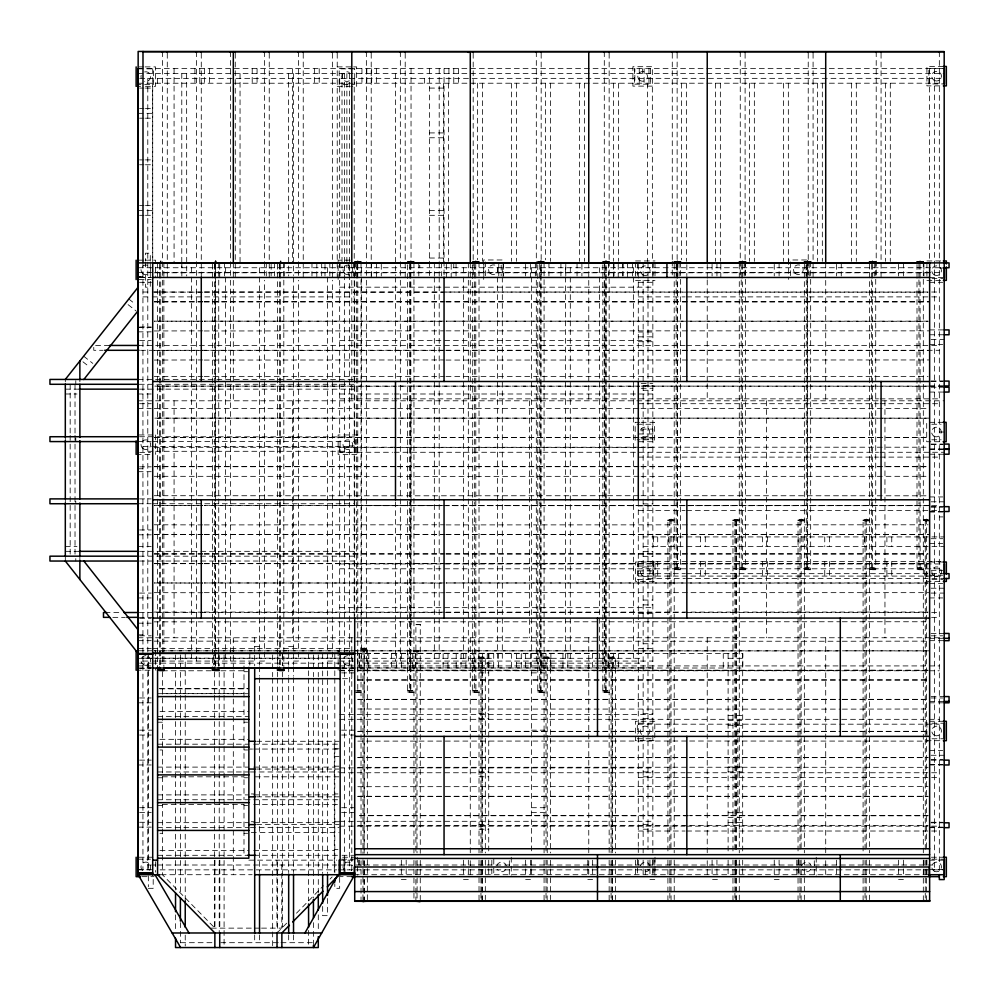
<?xml version="1.0" encoding="UTF-8"?>
<svg xmlns="http://www.w3.org/2000/svg" width="999" height="999" viewBox="0 0 999 999"><rect width="100%" height="100%" fill="white"/><g stroke="black" fill="none" stroke-linecap="round" stroke-linejoin="round"><path stroke-width="0.75" stroke-dasharray="5 3.75" d="M277.023 932.979L286.75 923.088M296.478 913.198L323.501 885.713M329.995 879.108L332.155 876.91M943.356 66.446L926.922 66.446L926.922 85.877L943.356 85.877M139.123 66.896L143.606 66.896M145.105 66.896L155.557 66.896L155.557 86.326L142.108 86.326M337.225 66.896L352.172 66.896M353.658 66.896L356.655 66.896L356.655 86.326L350.674 86.326M944.405 68.394L928.858 68.394L928.858 83.928L944.405 83.928M138.074 68.631L944.192 68.631M138.074 68.844L153.609 68.844L153.609 84.378L138.074 84.378M138.074 73.489L944.192 73.489M139.71 78.372L942.631 78.347M138.149 83.229L944.192 83.204M652.335 86.114L632.904 86.114L632.904 66.696L652.335 66.696L652.372 261.351M136.139 86.326L140.622 86.326M337.225 86.326L349.175 86.326M139.598 88.087L143.968 88.087M145.429 88.087L152.71 88.087M429.483 88.087L444.056 88.087M139.598 108.479L143.968 108.479M145.429 108.479L152.71 108.479M138.149 113.337L152.71 113.337M139.598 118.194L143.968 118.194M145.429 118.194L152.71 118.194M429.483 132.917L444.056 132.917M429.483 137.775L444.056 137.775M139.598 159.902L143.968 159.902M145.429 159.902L152.71 159.902M139.598 164.76L143.968 164.76M145.429 164.76L152.71 164.76M139.598 205.594L143.968 205.594M145.429 205.594L152.71 205.594M138.149 210.452L152.71 210.452M429.483 210.452L444.056 210.452M139.598 215.309L143.968 215.309M145.429 215.309L152.71 215.309M429.483 215.309L444.056 215.309M429.483 258.042L444.056 258.042M806.58 259.977L788.661 259.977L788.661 279.408M139.123 260.165L143.606 260.165M145.105 260.165L155.557 260.165L155.557 276.598M350.087 260.165L338.137 260.165L338.137 279.583M635.576 260.951L654.994 260.951M926.922 260.951L943.356 260.951M138.149 267.744L944.192 267.744M939.335 268.007L944.192 268.007M138.149 272.602L942.981 272.64M154.271 272.789L929.632 272.789M139.361 277.46L152.647 277.46M929.632 277.46L942.981 277.46M139.635 277.635L150.512 277.635M931.967 278.434L942.844 278.434M139.123 279.583L151.074 279.583M635.576 280.369L654.994 280.369M926.922 280.369L943.356 280.369M139.598 282.317L151.498 282.317M638.286 282.317L652.846 282.317M929.632 282.317L942.731 282.317M339.66 287.175L652.846 287.175M142.932 292.033L150.699 292.033M152.26 292.033L685.077 292.033M686.638 292.033L939.335 292.033M154.271 292.07L202.635 292.183M204.196 292.07L444.443 292.183M446.004 292.07L928.071 292.183M142.932 296.89L150.699 296.89M152.26 296.89L354.22 296.89M638.286 296.89L685.077 296.89M686.638 296.89L939.335 296.89M154.271 301.773L202.635 301.773M204.196 301.773L444.443 301.773M446.004 301.773L929.632 301.773M154.271 301.885L202.635 301.885M204.196 301.885L444.443 301.885M446.004 301.885L929.632 301.885M139.598 326.985L151.249 326.985M138.149 327.472L151.249 327.472M929.632 329.907L942.731 329.907M154.271 330.969L202.635 330.856M204.196 330.969L444.443 330.856M446.004 330.856L929.632 330.856M138.149 331.843L151.249 331.843M638.286 332.005L652.846 332.005M929.632 334.765L944.192 334.765M638.286 336.85L652.846 336.85M931.08 339.61L944.192 339.61M139.598 340.584L151.249 340.584M339.66 340.584L652.846 340.584M638.286 341.708L652.846 341.708M929.632 344.468L942.731 344.468M109.366 345.442L93.769 345.442L93.769 350.299L103.134 350.299M138.149 345.442L685.077 345.442M686.638 345.442L939.335 345.442M140.559 350.299L444.443 350.249M446.004 350.249L939.335 350.299M154.271 350.362L202.635 350.362M204.196 350.362L444.443 350.362M446.004 350.362L928.071 350.362M154.271 360.065L202.635 359.952M204.196 360.065L444.443 359.952M446.004 360.065L929.632 359.952M154.271 376.423L202.635 376.536M204.196 376.423L444.443 376.536M446.004 376.423L928.071 376.536M138.074 379.433L354.22 379.433M931.08 380.944L942.731 380.944M931.08 381.468L942.731 381.468M641.196 383.416L652.846 383.416M139.286 384.29L354.22 384.29M643.144 385.414L652.846 385.414M929.632 385.801L942.731 385.801M929.632 386.126L641.008 386.126L928.071 386.238M929.632 386.326L942.731 386.326M931.08 387.2L942.731 387.2M641.196 388.274L652.846 388.274M65.31 389.148L79.87 389.148M139.535 389.148L354.22 389.148M643.144 390.272L652.846 390.272M929.632 392.058L942.731 392.058M65.31 393.993L76.96 393.993M138.074 393.993L151.186 393.993M339.66 393.993L392.632 393.993M394.193 393.993L652.846 393.993M339.66 398.851L392.632 398.851M394.193 398.851L878.508 398.851M880.069 398.851L939.335 398.851M138.074 400.799L944.192 400.799M139.598 403.708L151.249 403.708M638.286 403.708L878.508 403.708M880.069 403.708L939.335 403.708M138.149 408.566L151.249 408.566M154.271 408.541L396.079 408.429M397.639 408.429L639.46 408.541M641.008 408.429L928.071 408.541M929.632 418.131L641.008 418.131L928.071 418.231M639.647 422.315L635.164 422.315L635.164 441.733M641.146 422.315L654.582 422.315L654.582 441.733L638.149 441.733M943.143 422.315L926.71 422.315L926.71 441.733L941.657 441.733M637.112 424.25L652.647 424.25L652.647 439.785L637.112 439.785M931.767 424.25L941.083 424.25M641.196 429.108L652.846 429.108M640.709 430.769L643.144 430.769M939.335 432.018L944.192 432.018M638.286 433.966L652.846 433.966M139.123 434.965L154.058 434.965M139.535 436.725L355.619 436.913L355.619 452.447L340.072 452.447L340.072 436.913M154.271 437.525L396.079 437.525M397.639 437.525L639.46 437.525M641.008 437.525L928.071 437.525M154.271 437.624L396.079 437.624M397.639 437.624L639.46 437.624M641.008 437.624L928.071 437.624M641.196 438.823L652.846 438.823M931.767 439.785L941.083 439.785M138.074 441.583L151.186 441.583M152.298 441.583L354.22 441.583M931.08 444.068L942.731 444.068M931.08 444.455L942.731 444.455M349.363 445.929L354.22 445.929M142.932 446.441L349.363 446.441M154.271 447.327L396.079 447.215M397.639 447.327L639.46 447.215M641.008 447.215L929.632 447.215M392.632 447.415L339.66 447.415L339.66 497.914M394.193 447.415L652.846 447.415M929.632 448.926L942.731 448.926M929.632 449.3L942.731 449.35M147.79 451.298L153.983 451.298M155.532 451.298L344.518 451.298M339.66 452.272L392.632 452.272M394.193 452.272L878.508 452.272M880.069 452.272L944.192 452.272M139.635 452.447L150.512 452.447M136.139 454.383L151.074 454.383M929.632 454.208L942.731 454.208M638.286 457.117L878.508 457.117M880.069 457.117L939.335 457.117M154.271 466.608L396.079 466.608M397.639 466.608L639.46 466.608M641.008 466.608L928.071 466.608M139.598 466.833L151.249 466.833M154.271 466.72L396.079 466.72M397.639 466.72L639.46 466.72M641.008 466.72L928.071 466.72M139.286 468.781L142.932 468.781M138.149 471.69L151.249 471.69M154.271 476.311L396.079 476.411M397.639 476.411L639.46 476.311M641.008 476.411L929.632 476.311M154.271 495.704L396.079 495.804M397.639 495.804L639.46 495.704M641.008 495.704L928.071 495.804M929.632 496.94L942.731 496.94M139.535 498.888L151.186 498.888M931.08 501.798L944.192 501.798M138.074 503.733L151.186 503.733M152.298 503.733L354.22 503.733M643.144 503.896L652.846 503.896M929.632 505.394L446.004 505.394L928.071 505.506M339.66 505.681L685.077 505.681M686.638 505.681L939.335 505.681M638.286 505.831L652.846 505.831M931.08 506.655L944.192 506.655M931.08 507.192L942.731 507.192M638.286 510.539L685.077 510.539M686.638 510.539L939.335 510.539M929.632 511.513L942.731 511.513M929.632 512.05L942.731 512.05M939.335 516.908L942.981 516.908M671.066 519.005L670.966 849.55M801.198 519.005L801.098 849.55M866.258 519.005L866.258 849.55M926.373 519.005L926.373 849.55M674.213 519.755L667.906 519.755L667.906 852.784M739.285 519.755L732.966 519.755L732.966 852.784M804.345 519.755L798.039 519.755L798.039 852.784M869.417 519.755L863.099 519.755L863.099 852.784M923.313 519.755L929.632 519.755M667.906 520.017L674.213 520.017M732.966 520.017L739.285 520.017M798.039 520.017L804.345 520.017M863.099 520.017L869.417 520.017M923.313 520.017L929.632 520.017M667.906 520.367L674.213 520.367M732.966 520.367L739.285 520.367M798.039 520.367L804.345 520.367M863.099 520.367L869.417 520.367M923.313 520.367L929.632 520.367M667.906 520.629L674.213 520.629M732.966 520.629L739.285 520.629M798.039 520.629L804.345 520.629M863.099 520.629L869.417 520.629M923.313 520.629L929.632 520.629M669.842 520.891L674.213 520.891M734.914 520.891L739.285 520.891M799.974 520.891L804.345 520.891M865.047 520.891L869.417 520.891M925.261 520.891L929.632 520.891M154.271 524.787L202.635 524.9M204.196 524.9L444.443 524.787M446.004 524.9L928.071 524.787M139.598 529.957L151.249 529.957M154.271 534.477L202.635 534.477M204.196 534.477L444.443 534.477M446.004 534.477L929.632 534.477M154.271 534.59L202.635 534.59M204.196 534.59L444.443 534.59M446.004 534.59L928.071 534.59M138.149 534.815L151.249 534.815M643.144 536.913L944.192 536.913M931.08 538.698L942.731 538.698M929.632 543.556L942.731 543.556M65.31 546.465L76.96 546.465M138.074 546.465L151.186 546.465M643.144 546.628L944.192 546.628M65.31 551.323L79.87 551.323M139.535 551.323L354.22 551.323M643.144 551.473L652.846 551.473M154.271 553.871L202.635 553.871M204.196 553.871L444.443 553.871M446.004 553.871L928.071 553.871M154.271 553.983L202.635 553.983M204.196 553.983L444.443 553.983M446.004 553.983L928.071 553.983M139.286 556.181L354.22 556.181M643.144 556.331L652.846 556.331M139.535 561.038L354.22 561.038M638.286 561.525L944.192 561.525M943.356 562.012L926.922 562.012L926.922 581.43L943.356 581.43M154.271 563.573L202.635 563.573M204.196 563.573L444.443 563.573M446.004 563.573L929.632 563.573M154.271 563.686L202.635 563.686M204.196 563.686L444.443 563.686M446.004 563.686L928.071 563.686M339.66 563.948L688.473 563.948M690.034 563.948L944.405 563.948M638.286 566.046L652.846 566.046M674.213 567.857L680.531 567.857M739.285 567.857L745.591 567.857M804.345 567.857L810.664 567.857M869.417 567.857L875.723 567.857M917.007 567.857L923.313 567.857M674.213 568.106L680.531 568.106M739.285 568.106L745.591 568.106M804.345 568.106L810.664 568.106M869.417 568.106L875.723 568.106M917.007 568.106L923.313 568.106M339.66 568.806L939.335 568.806M674.213 569.243L680.531 569.243M739.285 569.243L745.591 569.243M804.345 569.243L810.664 569.243M869.417 569.243L875.723 569.243M917.007 569.243L923.313 569.243M674.213 569.48L680.531 569.48M739.285 569.48L745.591 569.48M804.345 569.48L810.664 569.48M869.417 569.48L875.723 569.48M923.313 569.48L917.007 569.48L917.007 264.061M923.313 569.73L918.943 569.73L918.943 502.534M931.08 570.317L942.731 570.317M638.286 570.904L652.846 570.904M638.286 573.663L685.364 573.663M686.638 573.663L942.731 573.663M929.632 575.174L942.731 575.174M638.286 576.086L944.192 576.086M648.001 578.521L685.364 578.521M686.925 578.521L942.731 578.521M931.967 579.482L942.844 579.482M929.632 583.379L942.731 583.379M931.08 588.224L944.192 588.224M154.271 592.657L202.635 592.769M204.196 592.657L444.443 592.769M446.004 592.657L929.632 592.657M139.598 593.081L151.249 593.081M931.08 593.081L944.192 593.081M138.149 597.939L151.249 597.939M929.632 597.939L942.731 597.939M643.144 600.037L652.846 600.037M643.144 604.894L652.846 604.894M339.66 607.654L652.846 607.654M154.271 612.05L202.635 612.162M204.196 612.05L444.443 612.162M446.004 612.162L928.071 612.05M105.045 612.512L120.617 612.512M139.311 612.512L685.077 612.512M686.638 612.512L939.335 612.512M638.286 613.386L652.846 613.386M112.837 617.357L125.287 617.357M139.311 617.357L151.761 617.357M931.543 617.357L939.335 617.357M139.598 618.319L151.249 618.319M154.271 621.853L840.708 621.753M842.257 621.753L929.632 621.753M138.149 623.176L151.249 623.176M415.896 624.687L420.267 624.687M931.08 633.441L942.731 633.441M138.074 634.84L142.932 634.84M139.598 635.814L151.249 635.814M931.08 635.814L942.731 635.814M138.074 637.762L944.192 637.762M929.632 638.299L942.731 638.299M138.149 640.671L151.249 640.671M929.632 640.671L942.731 640.671M154.271 641.146L840.708 641.246M842.257 641.246L928.071 641.146M643.144 643.743L652.846 643.743M254.683 646.503L259.54 646.503M293.531 646.503L288.674 646.503L288.674 651.173M361.026 648.276L367.332 648.276L367.332 853.533M138.149 648.588L151.249 648.588M152.26 648.438L352.672 648.438M361.026 648.551L367.332 648.551M638.286 648.588L652.846 648.588M361.026 649.25L367.332 649.25M361.026 649.512L367.332 649.512M362.962 649.787L367.332 649.787M417.008 650.199L417.008 852.884M413.948 650.599L420.267 650.599M139.123 650.774L154.058 650.774M929.632 650.836L842.257 650.836L928.071 650.948M413.948 651.548L420.267 651.548M413.948 651.81L420.267 651.81M356.93 653.309L652.846 653.309M356.655 653.446L742.806 653.446L742.806 668.019L341.396 668.019M547.24 656.743L547.24 852.771M479.021 657.13L485.327 657.13L485.327 852.971M544.08 657.13L550.399 657.13L550.399 852.971M609.153 657.13L615.459 657.13L615.459 852.971M479.021 657.392L485.327 657.392M544.08 657.392L550.399 657.392M609.153 657.392L615.459 657.392M142.932 658.154L349.363 658.154M479.021 658.054L485.327 658.054M544.08 658.054L550.399 658.054M609.153 658.054L615.459 658.054M138.149 658.304L353.259 658.304M363.936 658.304L493.693 658.304M516.408 658.304L598.438 658.304M599.65 658.304L643.144 658.304M728.109 658.304L742.682 658.304M480.956 658.578L485.327 658.578M546.028 658.578L550.399 658.578M611.088 658.578L615.459 658.578M142.932 661.063L150.687 661.063M152.248 661.063L254.683 661.063M259.54 661.063L264.398 661.063L264.398 280.232M293.531 661.063L298.389 661.063L298.389 280.232M327.522 661.063L332.367 661.063L332.367 280.232M339.66 661.063L595.204 661.063M596.753 661.063L652.846 661.063M139.598 663.161L151.249 663.161M152.135 663.161L352.772 663.161M363.936 663.161L493.693 663.161M516.408 663.161L598.438 663.161M599.65 663.161L643.144 663.161M138.074 665.921L150.687 665.921M339.66 665.921L595.204 665.921M596.753 665.921L939.335 665.921M147.79 667.856L152.647 667.856M339.66 667.856L652.846 667.881M138.149 668.019L151.249 668.019M139.635 668.256L150.512 668.256M341.633 668.256L354.058 668.256M136.139 670.192L151.074 670.192M339.623 670.192L353.072 670.192M162.425 670.779L211.676 670.779M220.916 670.779L243.993 670.779M339.66 670.779L595.204 670.779M596.753 670.779L939.335 670.779M243.993 671.703L247.64 671.703M341.596 672.876L354.707 672.876M479.021 672.876L488.723 672.876M531.456 672.876L546.028 672.876M342.545 678.696L351.798 678.696M357.829 679.932L840.821 679.932M842.382 679.932L928.071 679.932M357.829 680.032L840.821 680.032M842.382 680.032L928.071 680.032M159.116 688.648L247.64 688.648M159.99 688.835L248.851 688.835M357.23 690.596L361.026 690.596M407.642 690.596L413.948 690.596M472.702 690.596L479.021 690.596M537.774 690.596L544.08 690.596M602.834 690.596L609.153 690.596M354.707 690.846L361.026 690.846M407.642 690.846L413.948 690.846M472.702 690.846L479.021 690.846M537.774 690.846L544.08 690.846M602.834 690.846L609.153 690.846M357.23 691.982L361.026 691.982M407.642 691.982L413.948 691.982M472.702 691.982L479.021 691.982M537.774 691.982L544.08 691.982M602.834 691.982L609.153 691.982M354.707 692.232L361.026 692.232M413.948 692.232L407.642 692.232L407.642 264.098M479.021 692.232L472.702 692.232L472.702 264.098M544.08 692.232L537.774 692.232L537.774 264.098M609.153 692.232L602.834 692.232L602.834 264.098M356.655 692.469L361.026 692.469M413.948 692.469L409.578 692.469L409.578 502.385M479.021 692.469L474.65 692.469L474.65 502.385M544.08 692.469L539.71 692.469L539.71 502.385M609.153 692.469L604.782 692.469L604.782 502.385M162.425 693.506L243.993 693.506M157.567 693.693L248.851 693.693M931.08 696.565L942.731 696.565M139.598 697.964L151.249 697.964M931.08 697.964L942.731 697.964M357.829 699.325L840.821 699.325M842.382 699.325L928.071 699.325M357.829 699.425L840.821 699.425M842.382 699.425L928.071 699.425M929.632 701.423L942.731 701.423M138.149 702.821L151.249 702.821M929.632 702.821L942.731 702.821M357.829 709.015L840.821 709.128M842.382 709.128L928.071 709.015M159.99 711.563L248.851 711.563M479.021 713.661L488.723 713.661M643.144 713.661L652.846 713.661M339.66 714.472L595.204 714.472M596.753 714.472L652.846 714.472M728.109 715.596L742.682 715.596M157.567 716.42L248.851 716.42M479.021 718.518L488.723 718.518M643.144 718.518L652.846 718.518M339.66 719.33L595.204 719.33M596.753 719.33L939.335 719.33M728.109 720.454L742.682 720.454M943.356 721.278L926.922 721.278L926.922 740.696L943.356 740.696M157.567 722.202L162.425 722.202M243.993 722.202L247.64 722.202M652.846 723.214L637.312 723.214L637.312 734.09M931.967 723.214L944.405 723.214M638.286 724.188L939.335 724.188M728.109 725.311L742.682 725.311M139.598 730.169L152.71 730.169M341.596 730.169L354.707 730.169M531.456 730.169L546.028 730.169M357.829 731.318L840.821 731.318M842.382 731.318L928.071 731.318M357.829 731.43L840.821 731.43M842.382 731.43L928.071 731.43M139.598 735.027L151.249 735.027M341.596 735.027L353.733 735.027M637.312 738.761L652.846 738.761M931.967 738.761L942.844 738.761M159.99 739.335L248.851 739.335M357.829 741.121L688.136 741.021M689.685 741.021L928.071 741.121M256.643 741.283L339.173 741.283M157.567 744.193L248.851 744.193M253.709 744.193L337.962 744.193M334.315 748.825L339.173 748.825M248.851 749.05L252.497 749.05M253.709 749.05L337.962 749.05M159.99 749.974L162.425 749.974M243.993 749.974L247.64 749.974M929.632 750.411L942.731 750.411M931.08 755.269L944.192 755.269M334.315 756.38L339.173 756.38M357.829 757.542L688.136 757.542M689.685 757.542L928.071 757.542M357.829 757.654L688.136 757.654M689.685 757.654L928.071 757.654M931.08 759.69L942.731 759.69M139.598 760.127L151.249 760.127M931.08 760.127L944.192 760.127M929.632 764.547L942.731 764.547M138.149 764.972L151.249 764.972M929.632 764.972L942.731 764.972M334.315 766.183L339.173 766.183M157.567 767.107L248.851 767.107M253.709 767.107L334.315 767.107M728.109 767.02L742.682 767.02M357.829 767.344L688.136 767.244M689.685 767.244L928.071 767.344M339.66 767.894L652.846 767.894M256.643 769.055L339.173 769.055M157.567 771.965L248.851 771.965M250.412 771.965L339.173 771.965M479.021 771.927L488.723 771.927M643.144 771.927L652.846 771.927M728.109 771.877L742.682 771.877M339.66 772.751L685.077 772.751M686.638 772.751L939.335 772.751M479.021 776.785L488.723 776.785M643.144 776.785L652.846 776.785M162.425 776.822L243.993 776.822M255.257 776.822L339.173 776.822M638.286 777.597L685.077 777.597M686.638 777.597L939.335 777.597M157.567 777.759L162.425 777.759M243.993 777.759L247.64 777.759M357.829 786.7L688.136 786.588M689.685 786.7L928.071 786.588M251.286 793.955L253.709 793.955M334.315 793.955L337.962 793.955M157.567 794.892L248.851 794.892M253.709 794.892L334.315 794.892M357.829 796.278L688.136 796.278M689.685 796.278L928.071 796.278M357.829 796.39L688.136 796.39M689.685 796.39L928.071 796.39M256.643 796.827L339.173 796.827M157.567 799.749L339.173 799.749M162.425 804.595L243.993 804.595M253.709 804.595L339.173 804.595M157.567 805.531L162.425 805.531M243.993 805.531L247.64 805.531M139.598 807.704L152.71 807.704M341.596 807.704L354.707 807.704M531.456 807.704L546.028 807.704M139.598 812.562L151.249 812.562M341.596 812.562L353.733 812.562M531.456 812.562L546.028 812.562M728.109 812.711L742.682 812.711M728.109 817.569L742.682 817.569M339.66 821.303L652.846 821.303M251.286 821.727L253.709 821.727M334.315 821.727L339.173 821.727M139.598 822.277L151.249 822.277M931.08 822.277L942.731 822.277M728.109 822.427L742.682 822.427M157.567 822.664L248.851 822.664M253.709 822.664L334.315 822.664M931.08 822.814L942.731 822.814M479.021 824.375L488.723 824.375M643.144 824.375L652.846 824.375M256.643 824.6L339.173 824.6M357.829 825.374L688.136 825.486M689.685 825.486L928.071 825.374M339.66 826.161L685.077 826.161M686.638 826.161L939.335 826.161M138.149 827.135L151.249 827.135M929.632 827.135L942.731 827.135M157.567 827.522L248.851 827.522M250.412 827.522L339.173 827.522M929.632 827.671L942.731 827.671M479.021 829.22L488.723 829.22M643.144 829.22L652.846 829.22M638.286 831.018L685.077 831.018M686.638 831.018L939.335 831.018M251.286 832.379L339.173 832.379M159.99 833.303L162.425 833.303M243.993 833.303L247.64 833.303M334.315 849.512L337.962 849.512M159.99 850.436L248.851 850.436M253.709 850.436L334.315 850.436M157.567 855.294L248.851 855.294M253.709 855.294L339.173 855.294M342.083 855.294L353.733 855.294M139.123 857.229L154.058 857.229M342.62 857.229L356.056 857.229M931.405 857.229L943.356 857.229M138.074 859.177L150.512 859.177M341.633 859.177L354.058 859.177M931.967 859.177L942.844 859.177M248.851 860.151L336.738 860.151M339.173 860.151L354.707 860.151M929.632 860.151L944.192 860.151M147.79 865.009L151.436 865.009M152.647 865.009L155.757 865.009M157.318 865.009L336.763 865.009M338.311 865.009L643.144 865.009M648.001 865.009L934.477 865.009M138.149 869.617L151.249 869.617M929.632 869.617L942.731 869.617M138.074 869.854L151.249 869.854M160.09 869.854L336.763 869.854M338.311 869.854L944.192 869.854M161.114 874.712L252.135 874.712M354.22 874.712L929.632 874.712M142.108 876.66L154.058 876.66M338.137 876.66L351.573 876.66M401.323 879.57L406.181 879.57M463.474 879.57L468.331 879.57M525.636 879.57L530.481 879.57M587.787 879.57L592.644 879.57M649.937 879.57L654.795 879.57M712.574 879.57L717.432 879.57M774.25 879.57L779.095 879.57M898.551 879.57L903.408 879.57M148.339 888.311L153.197 888.311L153.197 875.861M211.301 928.133L259.965 928.133M261.526 928.133L281.793 928.133L281.793 860.151M180.632 942.694L213.062 942.694M220.779 942.694L279.458 942.694M281.006 942.694L313.436 942.694M128.796 299.013L135.664 304.433M128.072 304.633L136.076 310.951M83.666 356.181L92.807 363.399M82.942 361.8L89.81 367.207M939.335 51.698L939.335 874.712M934.477 68.631L934.477 568.806M934.477 573.663L934.477 869.854M929.632 68.631L929.632 83.204M929.619 78.347L929.619 262.899M926.922 262.45L926.922 278.883M926.922 860.226L926.922 875.161M926.473 860.114L926.473 868.256M926.373 869.467L926.473 900.648M925.261 520.629L925.261 852.859M925.261 860.389L925.261 891.82M925.261 893.118L925.261 901.173M924.774 536.913L924.774 546.628M924.774 561.525L924.774 576.086M923.913 264.348L923.913 276.011M923.913 860.151L923.913 874.712M923.313 261.813L923.313 852.784M923.313 860.127L923.313 868.331M923.313 869.48L923.313 900.648M920.067 264.36L920.154 501.123M920.067 502.26L920.154 569.243M918.943 264.298L918.943 278.559M918.943 279.87L918.943 501.211M903.408 262.899L903.408 276.011M903.408 860.151L903.408 874.712M898.551 264.348L898.551 276.011M898.551 860.151L898.551 874.712M891.757 536.913L891.757 546.628M891.757 561.525L891.757 576.086M890.309 83.204L890.309 261.351M886.9 536.913L886.9 546.628M886.9 561.525L886.9 576.086M885.451 83.204L885.451 261.351M884.952 400.799L884.952 637.762M881.068 53.259L881.068 276.698M876.21 51.698L876.21 259.802M876.21 261.189L876.21 276.698M875.723 261.813L875.723 569.73L871.353 569.73L871.353 502.534M874.275 262.899L874.275 276.011M872.577 264.36L872.577 501.123M872.577 502.26L872.577 569.243M871.353 264.298L871.353 278.559M871.353 279.87L871.353 501.211M869.417 264.061L869.417 852.859M869.417 860.127L869.417 899.612M866.258 860.114L866.158 868.256M866.158 869.467L866.258 900.648M865.047 520.629L865.047 852.859M865.047 860.389L865.047 891.82M865.047 893.118L865.047 901.173M864.61 536.913L864.61 546.628M863.099 860.127L863.099 868.331M863.099 869.48L863.099 900.911M856.318 83.204L856.318 261.351M851.46 83.204L851.46 261.351M841.258 262.899L841.258 276.011M836.4 264.348L836.4 276.011M836.4 860.151L836.4 874.712M829.595 536.913L829.595 546.628M829.595 561.525L829.595 576.086M825.711 262.899L825.711 400.799M825.711 637.762L825.711 852.896M825.711 860.688L825.711 874.712M824.749 536.913L824.749 546.628M824.749 561.525L824.749 576.086M822.327 83.204L822.327 261.351M817.469 83.204L817.469 261.351M816.233 857.229L816.233 864.709M816.233 866.195L816.233 875.161M814.285 860.726L814.285 874.712M813.086 53.259L813.086 276.698M810.664 261.813L810.664 569.73L806.293 569.73L806.293 502.534M809.202 262.899L809.202 276.011M808.228 53.259L808.228 259.802M808.228 261.189L808.228 276.698M806.293 264.298L806.293 278.559M806.293 279.87L806.293 501.211M806.131 265.035L806.131 275.911M804.345 264.061L804.345 852.859M804.345 860.127L804.345 899.612M803.009 536.913L803.009 546.628M801.098 860.114L801.198 868.256M801.198 869.467L801.098 900.648M799.974 520.629L799.974 852.859M799.974 860.389L799.974 891.82M799.974 893.118L799.974 901.173M798.75 859.177L798.75 874.712M798.164 536.913L798.164 546.628M798.039 860.127L798.039 868.331M798.039 869.48L798.039 900.648M796.802 860.226L796.802 875.161M790.596 261.925L790.596 275.911M788.336 83.204L788.336 261.351M783.478 83.204L783.478 261.351M779.095 262.899L779.095 276.011M779.095 860.151L779.095 874.712M774.25 264.348L774.25 276.011M774.25 860.151L774.25 874.712M767.444 536.913L767.444 546.628M767.444 561.525L767.444 576.086M766.47 400.799L766.47 637.762M762.587 536.913L762.587 546.628M762.587 561.525L762.587 576.086M754.345 83.204L754.345 261.351M749.487 83.204L749.487 261.351M745.591 261.813L745.591 569.73L741.221 569.73L741.221 502.534M745.104 53.259L745.104 259.802M745.104 261.189L745.104 276.698M744.143 262.899L744.143 276.011M742.682 653.446L742.682 852.959M742.682 860.151L742.682 874.712M742.444 264.36L742.444 501.123M742.444 502.26L742.344 569.243M741.221 264.298L741.221 278.559M741.221 279.87L741.221 501.211M740.259 51.698L740.259 259.802M740.259 261.189L740.259 276.698M739.285 264.061L739.285 852.859M739.285 860.127L739.285 899.612M737.986 536.913L737.986 546.628M737.824 720.454L737.824 817.569M736.126 849.55L736.126 519.005L736.026 849.55M736.126 860.114L736.126 868.256M736.126 869.467L736.126 900.648M736.026 860.114L736.026 868.256M736.026 869.467L736.026 900.648M735.401 860.151L735.401 874.712M734.914 520.629L734.914 852.859M734.914 860.389L734.914 891.82M734.914 893.118L734.914 901.173M732.966 860.127L732.966 868.331M732.966 869.48L732.966 900.648M728.109 653.446L728.109 852.959M728.109 860.151L728.109 874.712M723.264 653.446L723.264 668.019M720.828 264.348L720.828 277.46M720.354 83.204L720.354 261.351M716.945 262.899L716.945 276.011M716.945 860.151L716.945 874.712M715.496 83.204L715.496 261.351M712.087 264.348L712.087 276.011M712.087 860.151L712.087 874.712M707.23 264.448L707.23 278.384M707.23 279.945L707.23 382.205M707.23 383.753L707.23 400.799M707.23 637.762L707.23 852.896M707.23 860.688L707.23 874.712M705.294 536.913L705.294 546.628M705.294 561.525L705.294 576.086M700.436 536.913L700.436 546.628M700.436 561.525L700.436 576.086M686.837 264.648L686.837 275.649M686.363 83.204L686.363 261.351M681.505 83.204L681.505 259.802M680.531 261.813L680.531 569.73L676.161 569.73L676.161 502.534M679.07 262.899L679.07 276.011M677.372 264.36L677.372 501.123M677.372 502.26L677.372 569.243M677.272 264.36L677.272 501.123M677.272 502.26L677.272 569.243M677.135 53.259L677.135 259.802M677.135 261.189L677.135 276.698M676.648 264.348L676.648 276.011M676.161 264.298L676.161 278.559M676.161 279.87L676.161 501.211M674.213 264.061L674.213 852.859M674.213 860.127L674.213 899.612M673.251 536.913L673.251 546.628M672.277 53.259L672.277 259.802M672.277 261.189L672.277 276.698M671.066 860.114L671.066 868.256M670.966 869.467L671.066 900.648M669.842 520.629L669.842 852.859M669.842 860.389L669.842 891.82M669.842 893.118L669.842 901.173M668.393 536.913L668.393 546.628M667.906 860.127L667.906 868.331M667.906 869.48L667.906 900.648M657.704 536.913L657.704 546.628M657.704 561.525L657.704 576.086M654.994 262.45L654.994 275.899M654.994 857.229L654.994 864.709M654.994 866.195L654.994 875.161M654.795 860.151L654.795 874.712M653.558 536.913L653.558 546.628M653.558 561.525L653.558 576.086M653.059 262.899L653.059 275.324M653.059 563.948L653.059 579.482L637.512 579.482L637.512 563.948M653.059 859.177L653.059 874.712M652.846 262.899L652.846 852.946M652.846 860.151L652.846 874.712M650.386 68.631L650.386 84.166L634.852 84.166L634.852 68.631M649.937 860.151L649.937 874.712M648.963 68.631L648.963 83.204M648.001 262.899L648.001 276.011M648.001 277.11L648.001 849.6M648.001 860.339L648.001 869.854M647.514 83.204L647.514 261.351M645.292 869.854L645.292 874.712M644.105 68.631L644.105 83.204M643.144 262.899L643.144 852.946M643.144 860.151L643.144 874.712M642.619 68.631L642.619 73.489M639.26 68.631L639.26 83.204M638.286 264.348L638.286 380.119M638.286 500.974L638.286 846.328M638.286 847.889L638.286 852.559M638.286 860.151L638.286 865.009M637.512 262.899L637.512 275.324M637.512 859.177L637.512 874.712M635.576 262.45L635.576 278.883M635.576 860.226L635.576 875.161M634.402 68.631L634.402 83.204M633.428 267.744L633.428 275.549M633.428 277.11L633.428 661.063M632.454 262.899L632.454 276.011M627.597 262.899L627.597 277.46M623.076 262.899L623.076 276.011M622.752 262.899L622.752 276.011M618.381 83.204L618.381 261.351M618.381 653.446L618.381 668.019M618.231 264.348L618.231 277.46M615.459 860.226L615.459 899.624M614.01 262.899L614.01 276.011M613.523 83.204L613.523 261.351M613.523 653.446L613.523 668.019M613.374 264.348L613.374 277.46M612.3 852.771L612.3 656.743L612.212 852.771M612.3 860.201L612.3 868.318M612.3 869.542L612.3 900.648M612.212 860.201L612.212 868.318M612.212 869.542L612.212 900.648M611.088 658.316L611.088 852.971M611.088 860.476L611.088 891.845M611.088 893.143L611.088 901.173M609.153 53.259L609.153 259.802M609.153 261.189L609.153 852.884M609.153 860.226L609.153 900.648M608.516 262.899L608.516 276.011M608.666 653.446L608.666 668.019M607.966 653.446L607.966 668.019M604.782 264.298L604.782 501.073M604.295 51.698L604.295 259.802M604.295 261.189L604.295 278.671M604.295 280.232L604.295 661.063M603.109 653.446L603.109 668.019M599.437 267.744L599.437 275.549M599.437 277.11L599.437 661.063M592.582 653.446L592.582 668.019M592.644 860.151L592.644 874.712M588.761 262.899L588.761 400.799M588.761 637.762L588.761 852.896M588.761 860.688L588.761 874.712M587.787 860.151L587.787 874.712M584.39 83.204L584.39 261.351M581.905 264.348L581.905 276.011M579.532 83.204L579.532 261.351M577.047 262.899L577.047 276.011M570.304 267.744L570.304 275.549M570.304 277.11L570.304 661.063M567.819 653.446L567.819 668.019M565.784 264.348L565.784 276.011M565.446 267.744L565.446 275.549M565.446 277.11L565.446 661.063M562.961 653.446L562.961 668.019M560.926 262.899L560.926 276.011M550.886 653.446L550.886 668.019M550.399 83.204L550.399 261.351M550.399 860.226L550.399 899.624M548.938 262.899L548.938 276.011M547.14 860.201L547.24 868.318M547.24 869.542L547.14 900.648M546.028 653.446L546.028 852.971M546.028 860.151L546.028 891.845M546.028 893.143L546.028 901.173M545.554 83.204L545.554 259.802M544.08 262.138L544.08 852.884M544.08 860.226L544.08 900.648M542.907 653.446L542.907 668.019M541.171 53.259L541.171 259.802M541.171 261.189L541.171 276.698M541.171 653.446L541.171 668.019M539.71 264.298L539.71 501.073M538.049 653.446L538.049 668.019M536.313 51.698L536.313 278.671M536.313 280.232L536.313 661.063M535.339 262.899L535.339 276.011M531.456 267.744L531.456 275.549M531.456 277.11L531.456 852.896M531.456 860.151L531.456 874.712M530.481 264.348L530.481 277.46M530.481 653.446L530.481 668.019M530.481 860.151L530.481 874.712M529.52 400.799L529.52 637.762M525.636 264.348L525.636 276.011M525.636 653.446L525.636 668.019M525.636 860.151L525.636 874.712M521.266 653.446L521.266 668.019M516.408 83.204L516.408 261.351M516.408 653.446L516.408 668.019M511.563 83.204L511.563 261.351M511.55 653.446L511.55 668.019M511.263 857.229L511.263 864.709M511.263 866.195L511.263 875.161M509.315 860.726L509.315 874.712M503.633 264.348L503.633 276.011M503.109 276.411L503.109 259.977L483.691 259.977L483.691 279.408M502.322 267.744L502.322 275.549M502.322 277.11L502.322 661.063M501.173 265.035L501.173 275.911M498.776 262.899L498.776 276.011M498.551 653.446L498.551 668.019M497.465 267.744L497.465 275.549M497.465 277.11L497.465 661.063M493.693 653.446L493.693 668.019M493.781 859.177L493.781 874.712M491.833 860.226L491.833 875.161M488.836 653.446L488.836 668.019M488.723 653.446L488.723 852.896M488.723 860.151L488.723 874.712M487.275 653.446L487.275 668.019M485.626 261.925L485.626 275.911M485.327 860.226L485.327 899.624M483.866 262.899L483.866 276.011M482.43 83.204L482.43 261.351M482.417 653.446L482.417 668.019M482.167 852.771L482.167 656.743L482.08 852.771M482.167 860.201L482.167 868.318M482.167 869.542L482.167 900.648M482.08 860.201L482.08 868.318M482.08 869.542L482.08 900.648M480.956 658.316L480.956 852.971M480.956 860.476L480.956 891.845M480.956 893.143L480.956 901.173M479.021 262.138L479.021 852.896M479.021 860.151L479.021 900.911M478.808 653.446L478.808 668.019M477.572 83.204L477.572 259.802M475.761 264.36L475.861 691.982M474.65 264.298L474.65 501.073M473.951 653.446L473.951 668.019M473.189 53.259L473.189 259.802M473.189 261.189L473.189 277.46M470.279 262.899L470.279 400.799M470.279 637.762L470.279 852.896M470.279 860.688L470.279 874.712M468.331 262.899L468.331 278.671M468.331 280.232L468.331 661.063M468.331 860.151L468.331 874.712M465.909 653.446L465.909 668.019M463.474 267.744L463.474 275.549M463.474 277.11L463.474 661.063M463.474 860.151L463.474 874.712M461.051 653.446L461.051 668.019M458.616 68.631L458.616 83.204M456.193 653.446L456.193 668.019M456.043 262.899L456.043 276.011M453.771 68.631L453.771 83.204M453.771 262.899L453.771 267.744M451.186 264.348L451.186 277.46M448.913 68.631L448.913 83.204M448.439 83.204L448.439 261.351M448.002 653.446L448.002 668.019M446.328 264.348L446.328 277.46M444.056 68.631L444.056 277.46M443.581 83.204L443.581 261.351M443.144 653.446L443.144 668.019M441.483 262.899L441.483 276.011M439.198 68.669L439.198 261.338M439.198 262.899L439.198 276.011M439.198 277.11L439.198 661.063M434.34 262.899L434.34 276.011M434.34 277.11L434.34 661.063M429.483 68.744L429.483 261.351M429.483 261.888L429.483 277.46M424.637 78.372L424.637 83.229M420.267 853.271L420.267 624.387L415.896 624.387L415.896 853.271M420.267 860.389L420.267 899.662M419.78 265.322L419.78 267.744M418.806 262.899L418.806 276.011M417.107 860.376L417.107 891.857M417.008 893.106L417.107 900.911M415.896 860.751L415.896 878.146M415.896 879.407L415.896 901.473M415.347 653.446L415.347 668.019M413.948 262.138L413.948 853.009M413.948 860.389L413.948 891.882M413.948 893.118L413.948 901.173M412.774 653.446L412.774 668.019M411.039 68.669L411.039 262.899M411.039 400.799L411.039 637.762M410.789 264.36L410.789 691.982M410.701 264.36L410.701 691.982M410.502 653.446L410.502 668.019M409.578 264.298L409.578 501.073M407.917 653.446L407.917 668.019M406.181 860.151L406.181 874.712M405.207 53.259L405.207 276.698M401.436 653.446L401.436 668.019M401.323 860.151L401.323 874.712M400.349 51.698L400.349 278.671M400.349 280.232L400.349 661.063M396.578 653.446L396.578 668.019M395.429 73.526L395.492 275.549M395.492 277.11L395.492 380.119M395.492 501.86L395.492 661.063M391.608 653.446L391.608 668.019M381.268 264.348L381.268 276.011M376.523 68.669L376.523 83.229M376.411 262.899L376.411 277.46M371.665 68.669L371.665 83.229M371.553 262.899L371.553 276.011M371.216 53.259L371.216 277.46M368.793 653.446L368.793 668.019M367.332 859.752L367.332 899.662M366.808 68.669L366.808 83.229M366.358 51.698L366.358 278.671M366.358 280.232L366.358 661.063M364.173 853.258L364.173 647.889L364.086 853.258M364.173 860.751L364.173 878.158M364.173 879.42L364.173 901.198M364.086 860.751L364.086 878.158M364.086 879.42L364.086 901.198M362.962 649.512L362.962 736.887M362.962 738.161L362.962 853.533M362.962 859.752L362.962 901.747M361.95 68.669L361.95 83.229M361.513 267.744L361.513 275.549M361.513 277.11L361.513 661.063M361.026 262.138L361.026 853.383M361.026 860.763L361.026 878.208M361.026 879.432L361.026 901.198M359.565 653.446L359.565 668.019M359.565 860.151L359.565 865.009M359.078 653.446L359.078 668.019M358.591 860.151L358.591 865.009M357.767 264.36L357.767 691.982M357.555 264.635L357.555 276.598M357.555 650.774L357.555 670.192M357.555 857.229L357.555 864.709M357.555 866.195L357.555 875.161M356.655 264.298L356.655 501.073M356.655 502.385L356.655 616.221M355.619 262.1L355.619 276.086M354.707 264.098L354.707 616.058M354.22 78.347L354.22 267.744M354.22 272.602L354.22 278.796M354.22 280.344L354.22 617.357M353.733 262.899L353.733 276.011M351.798 262.899L351.798 400.799M351.798 637.762L351.798 873.163M349.363 73.489L349.363 869.854M348.888 264.348L348.888 276.011M346.878 73.526L346.878 267.744M344.992 860.151L344.992 873.263M344.518 73.489L344.518 379.445M344.518 380.756L344.518 441.583M344.518 446.441L344.518 497.914M344.518 499.363L344.518 658.154M344.518 663.011L344.518 869.854M344.031 860.151L344.031 873.263M342.02 73.526L342.02 267.744M340.072 262.1L340.072 276.086M339.66 78.347L339.66 267.744M339.66 272.602L339.66 278.796M339.66 280.344L339.66 382.542M339.66 384.091L339.66 436.725M339.66 499.463L339.66 651.735M339.66 877.422L339.66 888.311L334.802 888.311L334.802 883.64M338.137 650.774L338.137 670.192M337.225 53.259L337.225 276.698M334.802 653.296L334.802 676.635M334.802 678.196L334.802 872.751M334.315 744.193L334.315 874.712M332.367 53.259L332.367 278.671M329.845 262.899L329.845 276.011M327.522 267.744L327.522 275.549M327.522 277.11L327.522 873.513M327.522 898.488L327.522 915.658L322.665 915.658L322.665 904.732M325 264.348L325 276.011M322.665 653.446L322.665 873.513M321.69 262.899L321.69 276.011M319.218 68.669L319.218 83.229M318.294 654.857L318.294 676.648M318.294 678.209L318.294 893.056M318.294 914.859L318.294 931.98M316.833 262.899L316.833 277.46M314.36 68.669L314.36 83.229M313.436 654.857L313.436 676.648M313.436 678.209L313.436 897.726M313.436 922.639L313.436 944.442M311.975 262.899L311.975 276.011M308.579 653.296L308.579 676.648M308.579 678.209L308.579 900.848M308.579 930.431L308.579 945.991M303.234 53.259L303.234 276.698M298.389 51.698L298.389 278.671M293.456 73.526L293.531 275.549M293.531 277.11L293.531 665.209M293.531 666.758L293.531 676.111M293.531 677.672L293.531 872.539M293.531 934.902L293.531 942.694M292.557 68.669L292.557 262.899M292.557 400.799L292.557 637.762M288.599 73.526L288.674 276.011M288.674 652.734L288.674 665.209M288.674 666.758L288.674 676.111M288.674 677.672L288.674 872.539M288.674 934.902L288.674 942.694M284.153 262.899L284.153 276.011M283.816 262.612L283.816 665.858M282.642 653.446L282.642 665.097M282.355 654.857L282.355 665.746M282.355 671.977L282.355 676.648M282.355 678.209L282.355 927.309M280.657 264.36L280.557 501.023M280.557 502.16L280.657 666.058M279.445 264.298L279.445 500.974M279.445 502.297L279.445 665.858M279.295 262.899L279.295 277.46M277.784 654.907L277.784 665.097M277.51 264.173L277.51 665.796M277.51 671.977L277.51 676.648M277.51 678.209L277.51 931.98M276.935 860.151L276.935 928.133M274.438 262.899L274.438 276.011M272.652 654.857L272.652 676.648M272.652 678.209L272.652 945.991M271.141 264.348L271.141 276.011M269.243 53.259L269.243 276.698M266.283 262.899L266.283 276.011M264.398 51.698L264.398 278.671M259.54 267.744L259.54 275.549M259.54 277.11L259.54 665.209M259.54 666.758L259.54 676.111M259.54 677.672L259.54 872.539M259.54 934.902L259.54 942.694M257.068 68.669L257.068 83.229M254.683 637.762L254.683 665.921M254.683 934.902L254.683 942.694M252.21 68.669L252.21 83.229M249.825 653.446L249.825 665.097M243.993 665.921L243.993 799.749M243.993 804.37L243.993 855.294M240.047 73.526L240.047 267.744M235.264 53.259L235.264 276.698M233.316 262.899L233.316 400.799M233.316 637.762L233.316 874.712M230.407 51.698L230.407 278.671M230.407 280.232L230.407 661.063M225.549 267.744L225.549 275.549M225.549 277.11L225.549 661.063M224.575 262.899L224.575 276.011M224.088 654.857L224.088 693.781M224.088 695.329L224.088 745.154M224.088 746.715L224.088 945.991M219.718 264.348L219.718 277.46M219.805 860.151L219.805 928.133M219.231 654.857L219.231 665.746M219.231 671.977L219.231 693.781M219.231 695.329L219.231 745.154M219.231 746.715L219.231 931.98M218.744 262.612L218.744 665.858M218.544 653.446L218.544 665.097M214.947 860.151L214.947 928.133L162.425 874.712L162.425 804.37M214.86 262.899L214.86 276.011M214.373 264.298L214.373 500.974M214.373 502.297L214.373 665.858M214.373 671.977L214.373 693.781M214.373 695.329L214.373 745.154M214.373 746.715L214.373 928.87M213.686 654.907L213.686 665.097M212.437 264.173L212.437 665.796M209.478 68.669L209.478 83.229M204.62 68.669L204.62 83.229M201.274 53.259L201.274 277.46M199.775 68.669L199.775 83.229M196.416 51.698L196.416 278.671M196.416 280.232L196.416 661.063M194.917 68.669L194.917 83.229M191.558 267.744L191.558 275.549M191.558 277.11L191.558 661.063M186.638 73.526L186.701 276.011M185.24 653.296L185.24 693.781M185.24 695.329L185.24 745.154M185.24 746.715L185.24 900.848M185.24 935.101L185.24 945.991M181.843 262.899L181.843 276.011M181.781 73.526L181.781 267.744M180.394 654.857L180.394 693.781M180.394 695.329L180.394 745.154M180.394 746.715L180.394 894.617M180.394 922.639L180.394 942.881M175.537 654.857L175.537 693.781M175.537 695.329L175.537 745.154M175.537 746.715L175.537 889.947M175.537 914.859L175.537 931.98M174.076 68.669L174.076 262.899M174.076 400.799L174.076 637.762M167.283 53.259L167.283 277.46M163.873 262.612L163.873 665.858M162.425 51.698L162.425 278.671M162.425 280.232L162.425 665.097M162.425 671.703L162.425 799.749M160.727 264.36L160.627 501.023M160.627 502.16L160.627 666.058M159.515 264.298L159.515 500.974M159.515 502.297L159.515 665.858M157.567 78.372L157.567 83.229M157.567 262.899L157.567 667.881M155.557 434.965L155.557 454.383M155.557 650.774L155.557 670.192M155.557 861.712L155.557 872.177M152.71 68.744L152.71 261.351L152.647 83.204M150.287 260.464L150.287 253.184L145.429 253.184L145.429 260.464M150.287 261.925L150.287 267.744M150.287 272.602L150.287 287.175L145.429 287.175L145.429 272.602M148.339 653.296L148.339 869.63M148.339 875.861L148.339 886.75M147.79 78.347L147.79 658.154M147.79 663.011L147.79 869.854M145.429 261.925L145.429 267.744M142.932 262.899L142.932 870.042M79.87 379.433L79.87 381.855M79.87 555.981L79.87 559.827M75.787 380.644L75.787 384.29M75.787 437.949L75.787 441.583M75.787 501.311L75.787 503.733M75.787 558.603L75.787 561.038M75.025 384.29L75.025 433.841M75.025 435.389L75.025 554.632M70.167 384.29L70.167 433.841M70.167 435.389L70.167 554.632M65.31 379.433L65.31 381.855M65.31 437.949L65.31 441.583M65.31 498.888L65.31 503.733M65.31 556.181L65.31 561.038M810.726 869.38A4.858 4.858 0 0 1 802.309 869.38M801.822 865.696A4.858 4.858 0 0 1 811.2 865.696M505.756 869.38A4.858 4.858 0 0 1 497.34 869.38M496.853 865.696A4.858 4.858 0 0 1 506.243 865.696M640.671 429.595A4.858 4.858 0 0 1 648.001 428.296A4.858 4.858 0 0 1 648.001 435.739A4.858 4.858 0 0 1 640.671 434.453M641.645 734.415A4.858 4.858 0 0 1 641.645 727.547A4.858 4.858 0 0 1 648.513 727.547A4.858 4.858 0 0 1 648.513 734.415M349.363 80.819A4.858 4.858 0 0 1 342.083 76.611A4.858 4.858 0 0 1 349.363 72.403M649.487 869.38A4.858 4.858 0 0 1 641.083 869.38M640.596 865.696A4.858 4.858 0 0 1 649.974 865.696M352.048 869.38A4.858 4.858 0 0 1 351.273 870.379M344.405 870.379A4.858 4.858 0 0 1 345.417 862.736A4.858 4.858 0 0 1 352.535 865.696M144.593 71.928A4.858 4.858 0 0 1 150.699 76.611A4.858 4.858 0 0 1 144.593 81.306M141.159 77.872A4.858 4.858 0 0 1 141.159 75.35M142.407 870.379A4.858 4.858 0 0 1 142.407 863.511A4.858 4.858 0 0 1 149.276 863.511A4.858 4.858 0 0 1 149.276 870.379M354.707 68.844L339.173 68.844L339.173 84.378L354.707 84.378L354.707 68.844M142.994 276.448L139.361 276.448L142.932 276.486M202.635 321.166L154.271 321.166L202.635 321.278M444.443 321.166L204.196 321.166L444.443 321.278M928.071 321.166L446.004 321.166L928.071 321.278M396.079 386.126L154.271 386.126L396.079 386.238M639.46 386.126L397.639 386.126L639.46 386.238M396.079 418.131L154.271 418.131L396.079 418.231M639.46 418.131L397.639 418.131L639.46 418.231M357.555 434.965L338.137 434.965L338.137 454.383L357.555 454.383L357.555 434.965M202.635 505.394L154.271 505.394L202.635 505.506M444.443 505.394L204.196 505.394L444.443 505.506M654.994 562.012L635.576 562.012L635.576 581.43L654.994 581.43L654.994 562.012M202.635 582.966L154.271 582.966L202.635 583.079M444.443 582.966L204.196 582.966L444.443 583.079M928.071 582.966L446.004 582.966L928.071 583.079M840.708 650.836L154.271 650.836L840.708 650.948M840.821 670.229L357.829 670.229L840.821 670.341M928.071 670.229L842.382 670.229L928.071 670.341M654.795 721.278L635.376 721.278L635.376 740.696L654.795 740.696L654.795 721.278M688.136 815.671L357.829 815.671L688.136 815.783M928.071 815.671L689.685 815.671L928.071 815.783M807.504 501.123L807.504 264.36L807.404 501.123M807.504 569.243L807.504 502.26L807.404 569.243M605.993 691.982L605.993 264.36L605.894 691.982M540.921 691.982L540.921 264.36L540.834 691.982M215.597 501.023L215.597 264.36L215.497 501.023M215.597 666.058L215.597 502.16L215.497 666.058M794.929 273.127A4.858 4.858 0 0 0 803.059 270.954A4.858 4.858 0 0 0 797.115 264.997A4.858 4.858 0 0 0 794.929 273.127M489.96 273.127A4.858 4.858 0 0 0 498.089 270.954A4.858 4.858 0 0 0 492.145 264.997A4.858 4.858 0 0 0 489.96 273.127M934.003 436.226A4.858 4.858 0 0 0 941.283 432.018A4.858 4.858 0 0 0 934.003 427.822A4.858 4.858 0 0 0 934.003 436.226M934.202 735.189A4.858 4.858 0 0 0 941.483 730.981A4.858 4.858 0 0 0 934.202 726.785A4.858 4.858 0 0 0 934.202 735.189M639.185 79.833A4.858 4.858 0 0 0 647.315 77.66A4.858 4.858 0 0 0 641.358 71.716A4.858 4.858 0 0 0 639.185 79.833M934.202 80.37A4.858 4.858 0 0 0 941.483 76.161A4.858 4.858 0 0 0 934.202 71.953A4.858 4.858 0 0 0 934.202 80.37M642.856 274.875A4.858 4.858 0 0 0 650.137 270.667A4.858 4.858 0 0 0 642.856 266.458A4.858 4.858 0 0 0 642.856 274.875M934.202 274.875A4.858 4.858 0 0 0 941.483 270.667A4.858 4.858 0 0 0 934.202 266.458A4.858 4.858 0 0 0 934.202 274.875M641.857 575.149A4.858 4.858 0 0 0 649.974 572.976A4.858 4.858 0 0 0 644.03 567.032A4.858 4.858 0 0 0 641.857 575.149M933.191 575.149A4.858 4.858 0 0 0 941.32 572.976A4.858 4.858 0 0 0 935.376 567.032A4.858 4.858 0 0 0 933.191 575.149M934.202 871.153A4.858 4.858 0 0 0 941.483 866.945A4.858 4.858 0 0 0 934.202 862.736A4.858 4.858 0 0 0 934.202 871.153M344.405 273.301A4.858 4.858 0 0 0 352.535 271.129A4.858 4.858 0 0 0 346.591 265.185A4.858 4.858 0 0 0 344.405 273.301M344.405 448.114A4.858 4.858 0 0 0 352.535 445.929A4.858 4.858 0 0 0 346.591 439.985A4.858 4.858 0 0 0 344.405 448.114M345.417 664.685A4.858 4.858 0 0 0 352.697 660.489A4.858 4.858 0 0 0 345.417 656.281A4.858 4.858 0 0 0 345.417 664.685M142.407 273.301A4.858 4.858 0 0 0 150.537 271.129A4.858 4.858 0 0 0 144.593 265.185A4.858 4.858 0 0 0 142.407 273.301M142.407 448.114A4.858 4.858 0 0 0 150.537 445.929A4.858 4.858 0 0 0 144.593 439.985A4.858 4.858 0 0 0 142.407 448.114M143.419 664.685A4.858 4.858 0 0 0 150.699 660.489A4.858 4.858 0 0 0 143.419 656.281A4.858 4.858 0 0 0 143.419 664.685"/><path stroke-width="1.5" d="M304.945 932.979L337.962 874.712M65.31 379.433L138.149 287.175M83.791 379.533L138.149 310.677M289.435 925.286L281.868 932.979L281.868 947.551M292.682 921.99L322.952 891.208M327.285 886.812L338.087 875.811M944.192 51.611L142.82 51.611L944.192 51.698L944.192 879.57L939.335 879.57L939.335 874.712M943.356 66.446L946.34 66.446L946.34 85.877L943.356 85.877M943.356 260.951L946.34 260.951L946.34 263.936M160.727 261.238L160.627 262.387M280.657 261.238L280.557 262.387M357.767 261.238L357.767 262.387M475.761 261.238L475.761 262.387M742.344 261.238L742.344 262.387M872.477 261.238L872.477 262.387M920.067 261.238L920.067 262.387M354.707 262.375L361.026 262.375M407.642 262.375L413.948 262.375M472.702 262.375L479.021 262.375M537.774 262.375L544.08 262.375M602.834 262.375L609.153 262.375M354.707 262.55L361.026 262.55M407.642 262.55L413.948 262.55M472.702 262.55L479.021 262.55M537.774 262.55L544.08 262.55M602.834 262.55L609.153 262.55M138.074 262.899L949.05 262.899L949.05 267.744L944.192 267.744M152.71 263.099L929.632 263.099M152.71 263.199L929.632 263.199M152.71 277.46L929.632 277.46M943.356 280.369L946.34 280.369L946.34 266.933M944.192 329.907L949.05 329.907L949.05 334.765L944.192 334.765M109.366 345.442L138.998 345.442M104.695 350.299L138.998 350.299M138.312 379.433L49.95 379.433L49.95 384.29L138.312 384.29M944.192 381.094L949.05 381.094L949.05 385.951L944.192 385.951M152.71 381.493L929.632 381.493M944.192 387.2L949.05 387.2L949.05 392.058L944.192 392.058M79.283 389.148L138.312 389.148M943.143 422.315L946.14 422.315L946.14 441.733L943.143 441.733M138.312 436.725L49.95 436.725L49.95 441.583L138.312 441.583M944.192 444.08L949.05 444.08L949.05 448.926L944.192 448.926M944.192 449.35L949.05 449.35L949.05 454.208L944.192 454.208M138.312 498.888L49.95 498.888L49.95 503.733L138.312 503.733M152.71 499.787L929.632 499.787M944.192 506.655L949.05 506.655L949.05 511.513L944.192 511.513M79.283 551.323L138.312 551.323M138.312 556.181L49.95 556.181L49.95 561.038L138.312 561.038M943.356 562.012L946.34 562.012L946.34 573.963M944.192 573.663L949.05 573.663L949.05 578.521L944.192 578.521M943.356 581.43L946.34 581.43L946.34 578.446M106.606 612.512L103.484 612.512L103.484 617.357L109.715 617.357M123.739 612.512L137.75 612.512M126.848 617.357L137.75 617.357M152.71 618.081L929.632 618.081M944.192 633.441L949.05 633.441L949.05 640.671L944.192 640.671M944.192 638.299L949.05 638.299M152.71 653.246L354.707 653.246M354.707 653.446L138.149 653.446L65.31 561.038M138.149 654.083L152.71 654.083M340.147 654.083L354.707 654.083M163.799 667.881L213.636 667.881M218.306 667.881L277.497 667.881M283.728 667.881L339.797 667.881M152.098 668.019L340.234 668.019M157.567 670.042L163.873 670.042M212.437 670.042L218.744 670.042M277.51 670.042L283.816 670.042M157.567 670.292L163.873 670.292M218.744 670.292L212.437 670.292L212.437 667.182M283.816 670.292L277.51 670.292L277.51 667.182M254.683 678.696L339.46 678.696M157.567 696.603L248.851 696.603M944.192 696.565L949.05 696.565L949.05 702.821L944.192 702.821M944.192 701.423L949.05 701.423M157.567 719.33L248.851 719.33M943.356 721.278L946.34 721.278L946.34 740.696L943.356 740.696M354.707 736.375L929.632 736.375M248.851 741.283L255.082 741.283M157.567 747.102L248.851 747.102M944.192 760.127L949.05 760.127L949.05 764.972L944.192 764.972M248.851 769.055L255.082 769.055M157.567 774.887L248.851 774.887M248.851 796.827L255.082 796.827M157.567 802.659L248.851 802.659M944.192 822.814L949.05 822.814L949.05 827.671L944.192 827.671M248.851 824.6L255.082 824.6M157.567 830.431L248.851 830.431M354.707 848.75L929.632 848.75M354.707 854.669L929.632 854.669M247.59 855.294L255.357 855.294M943.356 857.229L946.34 857.229L946.34 876.66L943.356 876.66M157.567 858.203L248.851 858.203L248.851 667.369M354.707 858.453L929.632 858.453M152.71 860.151L157.567 860.151M138.149 872.826L152.71 872.826M340.147 872.826L354.707 872.826M138.149 873.451L152.71 873.451M340.147 873.451L354.707 873.451M138.074 68.631L138.074 874.712L160.09 874.712M254.683 874.712L354.707 874.712L313.436 947.551L313.436 945.129M928.858 874.712L944.192 874.712M140.622 876.66L136.139 876.66L136.139 857.229M351.573 876.66L929.182 876.697L929.182 866.995L354.27 866.995L354.27 876.697M929.907 876.66L938.873 876.66M354.707 891.583L929.632 891.583M929.632 900.648L923.313 900.648L929.632 900.911M485.327 900.911L479.021 900.648L485.327 901.173M550.399 900.911L544.08 900.648L550.399 901.173M615.459 900.911L609.153 900.648L615.459 901.173M674.213 900.911L667.906 900.648L674.213 901.173M739.285 900.911L732.966 900.648L739.285 901.173M804.345 900.911L798.039 900.648L804.345 901.173M869.417 900.911L863.099 900.648L869.417 901.173M354.707 901.21L929.632 901.173M363.549 901.473L361.026 901.198M172.14 932.979L321.69 932.979M79.87 384.29L79.87 437.487M83.691 560.839L138.149 629.919M155.007 874.712L188.998 932.979M138.149 874.712L180.632 947.551M944.405 68.394L944.405 83.928M944.405 267.557L944.405 278.434M944.405 563.948L944.405 573.276M944.405 723.214L944.405 738.761M944.405 859.177L944.405 874.712M939.335 51.698L939.335 52.46M929.632 262.899L929.632 901.298L354.707 901.298L354.707 618.081M923.313 262.987L917.007 262.737M881.068 51.698L881.068 52.46M881.068 381.493L881.068 499.787M876.21 51.698L876.21 52.46M875.723 262.987L869.417 262.737M840.284 618.081L840.284 736.375M840.284 854.669L840.284 901.298M825.711 51.611L825.711 262.799M813.086 51.698L813.086 52.46M810.664 262.987L804.345 262.737M808.228 51.698L808.228 52.46M745.591 262.987L739.285 262.737M745.104 51.698L745.104 52.46M740.259 51.698L740.259 52.46M707.23 51.611L707.23 262.799M686.837 277.198L686.837 381.493M686.837 499.787L686.837 618.081M686.837 736.375L686.837 854.669M680.531 262.987L674.213 262.737M677.372 262.387L677.372 261.238L677.272 262.387M677.135 51.698L677.135 52.46M672.277 51.698L672.277 52.46M666.932 262.899L666.932 277.46M638.286 381.493L638.286 499.787M609.153 51.698L609.153 52.46M609.153 262.987L609.153 262.138L602.834 262.138L602.834 262.787M604.295 51.698L604.295 52.46M597.489 618.081L597.489 736.375M597.489 854.669L597.489 901.298M588.761 51.611L588.761 262.799M544.08 262.987L544.08 262.138L537.774 262.138L537.774 262.787M541.171 51.698L541.171 52.46M536.313 51.698L536.313 52.46M479.021 262.987L479.021 262.138L472.702 262.138L472.702 262.787M473.189 51.698L473.189 52.46M470.279 51.611L470.279 262.799M468.331 51.698L468.331 52.46M444.056 277.198L444.056 381.493M444.056 499.787L444.056 618.081M444.056 736.375L444.056 854.669M415.896 901.173L420.267 901.473L413.948 901.173M413.948 262.987L413.948 262.138L407.642 262.138L407.642 262.787M410.789 262.387L410.789 261.238L410.701 262.387M405.207 51.698L405.207 52.46M400.349 51.698L400.349 52.46M395.492 381.493L395.492 499.787M371.216 51.698L371.216 52.46M367.332 901.198L362.962 901.473M366.358 51.698L366.358 52.46M361.026 262.987L361.026 262.138L354.707 262.138L354.707 262.787M351.798 51.611L351.798 262.799M340.147 653.446L340.147 874.712M339.173 860.151L339.173 874.712M337.225 51.698L337.225 52.46M334.802 878.97L334.802 882.092M332.367 51.698L332.367 52.46M327.522 875.074L327.522 895.366M322.665 875.074L322.665 903.171M318.294 894.617L318.294 910.189M318.294 936.65L318.294 947.551L175.537 947.551L175.537 938.211M313.436 899.287L313.436 917.969M308.579 903.958L308.579 927.309M303.234 51.698L303.234 52.46M298.389 51.698L298.389 52.46M293.531 874.1L293.531 933.341M288.674 874.1L288.674 933.341M283.816 262.987L277.51 262.862M283.816 667.17L283.816 670.529L279.445 670.529L279.445 667.17M277.023 932.979L277.023 947.551M269.243 51.698L269.243 52.46M264.398 51.698L264.398 52.46M259.54 874.1L259.54 933.341M254.683 668.081L254.683 933.341M235.264 51.698L235.264 52.46M233.316 51.611L233.316 262.799M230.407 51.698L230.407 52.46M219.718 932.979L219.718 947.551M218.744 262.987L212.437 262.862M218.744 667.17L218.744 670.529L214.373 670.529L214.373 667.17M214.86 947.551L214.86 932.979L157.567 874.712L157.567 667.182M201.274 51.698L201.274 52.46M201.274 277.198L201.274 381.493M201.274 499.787L201.274 618.081M196.416 51.698L196.416 52.46M185.24 900.848L185.24 927.309M180.394 897.726L180.394 921.078M175.537 893.056L175.537 911.737M167.283 51.698L167.283 52.46M163.873 262.987L157.567 262.862M163.873 667.17L163.873 670.529L159.515 670.529L159.515 667.17M162.425 51.698L162.425 52.46M152.71 262.899L152.71 874.899M142.994 262.475L142.994 51.449L138.149 51.449L138.149 876.46M136.139 66.896L136.139 86.326M136.139 260.165L136.139 279.583M136.139 440.946L136.139 454.383M136.139 650.774L136.139 670.192M79.87 360.976L79.87 379.62M79.87 440.609L79.87 498.926M79.87 502.984L79.87 556.268M79.87 560.402L79.87 579.52M65.31 384.091L65.31 437.487M65.31 440.609L65.31 498.951M65.31 502.984L65.31 556.381M215.597 261.238L215.497 262.387L215.597 261.238M540.921 261.238L540.834 262.387L540.921 261.238M605.993 261.238L605.894 262.387L605.993 261.238M807.504 261.238L807.404 262.387L807.504 261.238M680.531 261.813L674.213 262.05L680.531 261.813M745.591 261.813L739.285 262.05L745.591 261.813M810.664 261.813L804.345 262.05L810.664 261.813M875.723 261.813L869.417 262.05L875.723 261.813M923.313 261.813L917.007 262.05L923.313 261.813"/></g></svg>
